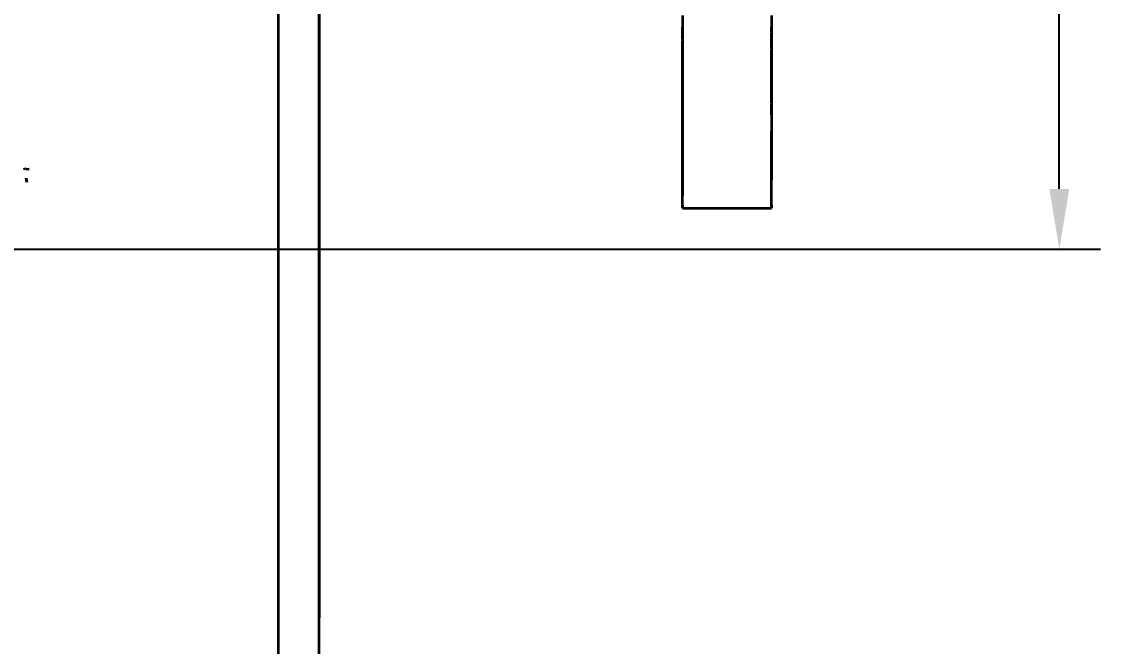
# Model space of a CAD drawing. Header units: millimetres. Extents: x 0 to 420, y 0 to 297.
# Drawn here: x 170.14 to 209.68, y 181.53 to 204.3 of the extents above; entities that cross this region are included whole.
import ezdxf

# ---------------------------------------------------------------- set-up
doc = ezdxf.new("R2010")
doc.units = ezdxf.units.MM
doc.header["$LTSCALE"] = 6
doc.linetypes.add('CENTER', pattern=[5.08, 3.175, -0.635, 0.635, -0.635])
for name, color, linetype, lineweight in [('CENTRO', 7, 'CENTER', 18), ('COTA', 7, 'Continuous', 18), ('VISIVEL', 7, 'Continuous', 35)]:
    doc.layers.add(name, color=color, linetype=linetype, lineweight=lineweight)
doc.styles.add('DESENHO', font='DejaVuSans.ttf')
doc.dimstyles.new('COTA', dxfattribs={"dimtxt": 2.5, "dimasz": 2.2, "dimexe": 1.5, "dimexo": 1, "dimgap": 0.8, "dimtad": 1, "dimdec": 0, "dimtxsty": 'DESENHO', "dimcen": 2.5, "dimazin": 3, "dimtfac": 1, "dimtmove": 0, "dimatfit": 3})

msp = doc.modelspace()

# ---------------------------------------------------------------- linework, layer by layer
at = {"layer": 'CENTRO'}
msp.add_line((110, 196), (190, 196), dxfattribs=at)
at = {"layer": 'VISIVEL'}
for p, q in [((179.5, 224), (179.5, 168)), ((181, 167), (181, 211.53)), ((181, 211.53), (181, 182.56)), ((181, 182.56), (181, 211.51)), ((181, 182.56), (181, 211.505)), ((194.25, 204.52), (194.25, 202.925)), ((194.25, 204.52), (194.25, 202.925)), ((197.5, 204.52), (197.5, 202.925)), ((197.5, 204.52), (197.5, 202.925)), ((194.25, 203.965), (194.25, 204.095)), ((194.25, 204.095), (194.25, 203.965)), ((194.25, 204.065), (194.25, 203.96)), ((194.25, 203.93), (194.25, 204.055)), ((197.5, 203.93), (197.5, 204.095)), ((197.5, 204.095), (197.5, 203.93)), ((197.5, 204.085), (197.5, 203.96)), ((197.5, 203.94), (197.5, 204.065)), ((194.25, 203.665), (194.25, 203.995)), ((194.25, 203.93), (194.25, 203.665)), ((194.25, 203.93), (194.25, 203.725)), ((194.25, 203.665), (194.25, 203.87)), ((194.25, 203.665), (194.25, 203.405)), ((194.25, 203.665), (194.25, 203.59)), ((194.25, 203.645), (194.25, 203.405)), ((197.5, 203.915), (197.5, 203.715)), ((197.5, 203.885), (197.5, 203.67)), ((197.5, 203.68), (197.5, 203.88)), ((197.5, 203.325), (197.5, 203.665)), ((197.5, 203.665), (197.5, 203.325)), ((197.5, 203.65), (197.5, 203.385)), ((194.25, 203.325), (194.25, 203.59)), ((194.25, 203.08), (194.25, 203.44)), ((194.25, 203.325), (194.25, 203.405)), ((194.25, 203.08), (194.25, 203.325)), ((194.25, 203.325), (194.25, 203.015)), ((194.25, 203.325), (194.25, 203.235)), ((194.25, 202.925), (194.25, 203.235)), ((197.5, 203.345), (197.5, 203.605)), ((197.5, 203.305), (197.5, 203)), ((197.5, 203.27), (197.5, 202.925)), ((197.5, 202.925), (197.5, 203.255)), ((197.5, 202.95), (197.5, 203.255)), ((194.25, 202.925), (194.25, 203.08)), ((194.25, 202.925), (194.25, 203.08)), ((194.25, 202.925), (194.25, 203.015)), ((194.25, 202.925), (194.25, 201.52)), ((194.25, 201.52), (194.25, 202.925)), ((194.25, 202.5), (194.25, 202.925)), ((194.25, 202.925), (194.25, 202.595)), ((194.25, 202.925), (194.25, 202.83)), ((194.25, 202.5), (194.25, 202.83)), ((197.5, 201.52), (197.5, 202.925)), ((197.5, 202.925), (197.5, 201.52)), ((197.5, 202.555), (197.5, 202.925)), ((197.5, 202.925), (197.5, 202.85)), ((197.5, 202.905), (197.5, 202.58)), ((197.5, 202.525), (197.5, 202.85)), ((194.25, 202.5), (194.25, 202.595)), ((194.25, 202.08), (194.25, 202.5)), ((194.25, 202.08), (194.25, 202.5)), ((194.25, 202.5), (194.25, 202.17)), ((194.25, 202.5), (194.25, 202.405)), ((197.5, 202.5), (197.5, 202.58)), ((197.5, 202.075), (197.5, 202.5)), ((197.5, 202.075), (197.5, 202.5)), ((197.5, 202.5), (197.5, 202.42)), ((197.5, 202.475), (197.5, 202.15)), ((194.25, 202.075), (194.25, 202.405)), ((194.25, 202.075), (194.25, 202.17)), ((194.25, 201.99), (194.25, 202.075)), ((194.25, 201.675), (194.25, 202.075)), ((194.25, 202.075), (194.25, 201.765)), ((194.25, 202.075), (194.25, 201.985)), ((197.5, 202.095), (197.5, 202.42)), ((197.5, 202.075), (197.5, 202.15)), ((197.5, 202.05), (197.5, 201.745)), ((194.25, 201.675), (194.25, 201.99)), ((194.25, 201.675), (194.25, 201.985)), ((194.25, 201.675), (194.25, 201.765)), ((194.25, 201.335), (194.25, 201.675)), ((194.25, 201.675), (194.25, 201.595)), ((194.25, 201.675), (194.25, 201.41)), ((197.5, 201.815), (197.5, 202)), ((197.5, 201.695), (197.5, 202)), ((197.5, 201.805), (197.5, 201.975)), ((197.5, 201.675), (197.5, 201.815)), ((197.5, 201.675), (197.5, 201.77)), ((197.5, 201.335), (197.5, 201.675)), ((197.5, 201.655), (197.5, 201.395)), ((194.25, 201.335), (194.25, 201.595)), ((194.25, 201.335), (194.25, 201.53)), ((194.25, 200.31), (194.25, 201.52)), ((194.25, 201.52), (194.25, 200.31)), ((194.25, 201.335), (194.25, 201.41)), ((194.25, 201.335), (194.25, 201.07)), ((194.25, 201.085), (194.25, 201.335)), ((194.25, 201.335), (194.25, 201.13)), ((194.25, 201.07), (194.25, 201.275)), ((197.5, 201.615), (197.5, 201.35)), ((197.5, 201.52), (197.5, 200.31)), ((197.5, 201.52), (197.5, 200.31)), ((197.5, 201.335), (197.5, 201.52)), ((197.5, 201.335), (197.5, 201.07)), ((197.5, 201.32), (197.5, 201.12)), ((197.5, 201.085), (197.5, 201.285)), ((194.25, 201.07), (194.25, 200.985)), ((194.25, 200.905), (194.25, 201.07)), ((194.25, 201.07), (194.25, 200.945)), ((194.25, 200.905), (194.25, 201.035)), ((194.25, 200.985), (194.25, 200.89)), ((197.5, 201.07), (197.5, 201.17)), ((197.5, 201.07), (197.5, 200.98)), ((197.5, 200.905), (197.5, 201.07)), ((197.5, 201.06), (197.5, 200.935)), ((197.5, 200.915), (197.5, 201.04)), ((194.25, 199.31), (194.25, 200.31)), ((194.25, 200.31), (194.25, 199.31)), ((197.5, 200.31), (197.5, 199.31)), ((197.5, 199.31), (197.5, 200.31)), ((194.25, 198.52), (194.25, 199.31)), ((194.25, 199.31), (194.25, 198.52)), ((197.5, 198.52), (197.5, 199.31)), ((197.5, 199.31), (197.5, 198.52)), ((170.265, 198.9), (170.25, 198.975)), ((170.25, 198.975), (170.265, 198.9)), ((170.265, 198.9), (170.25, 198.975)), ((170.415, 198.92), (170.305, 198.905)), ((170.325, 198.445), (170.305, 198.595)), ((170.305, 198.595), (170.325, 198.445)), ((170.325, 198.445), (170.305, 198.595)), ((170.325, 198.445), (170.305, 198.595)), ((194.25, 197.955), (194.25, 198.52)), ((194.25, 198.52), (194.25, 197.955)), ((197.5, 197.955), (197.5, 198.52)), ((197.5, 197.955), (197.5, 198.52)), ((194.25, 197.615), (194.25, 197.955)), ((194.25, 197.615), (194.25, 197.955)), ((197.5, 197.615), (197.5, 197.955)), ((197.5, 197.615), (197.5, 197.955)), ((194.25, 197.615), (194.25, 197.5)), ((194.25, 197.5), (194.25, 197.615)), ((194.25, 197.5), (197.5, 197.5)), ((197.5, 197.615), (197.5, 197.5)), ((197.5, 197.5), (197.5, 197.615))]:
    msp.add_line(p, q, dxfattribs=at)

# ---------------------------------------------------------------- dimensions: what is measured, and where the dimension line sits
at = {"layer": 'COTA'}
msp.add_linear_dim(base=(150, 265), p1=(150, 196), p2=(197.5, 257.5), text='95 (G)', dimstyle='COTA', override={"dimlfac": 2}, dxfattribs=at).render()
msp.add_linear_dim(base=(208, 196), p1=(150, 196), p2=(197.5, 227.5), angle=90, text='63 (I)', dimstyle='COTA', override={"dimlfac": 2}, dxfattribs=at).render()

doc.saveas('drawing.dxf')
